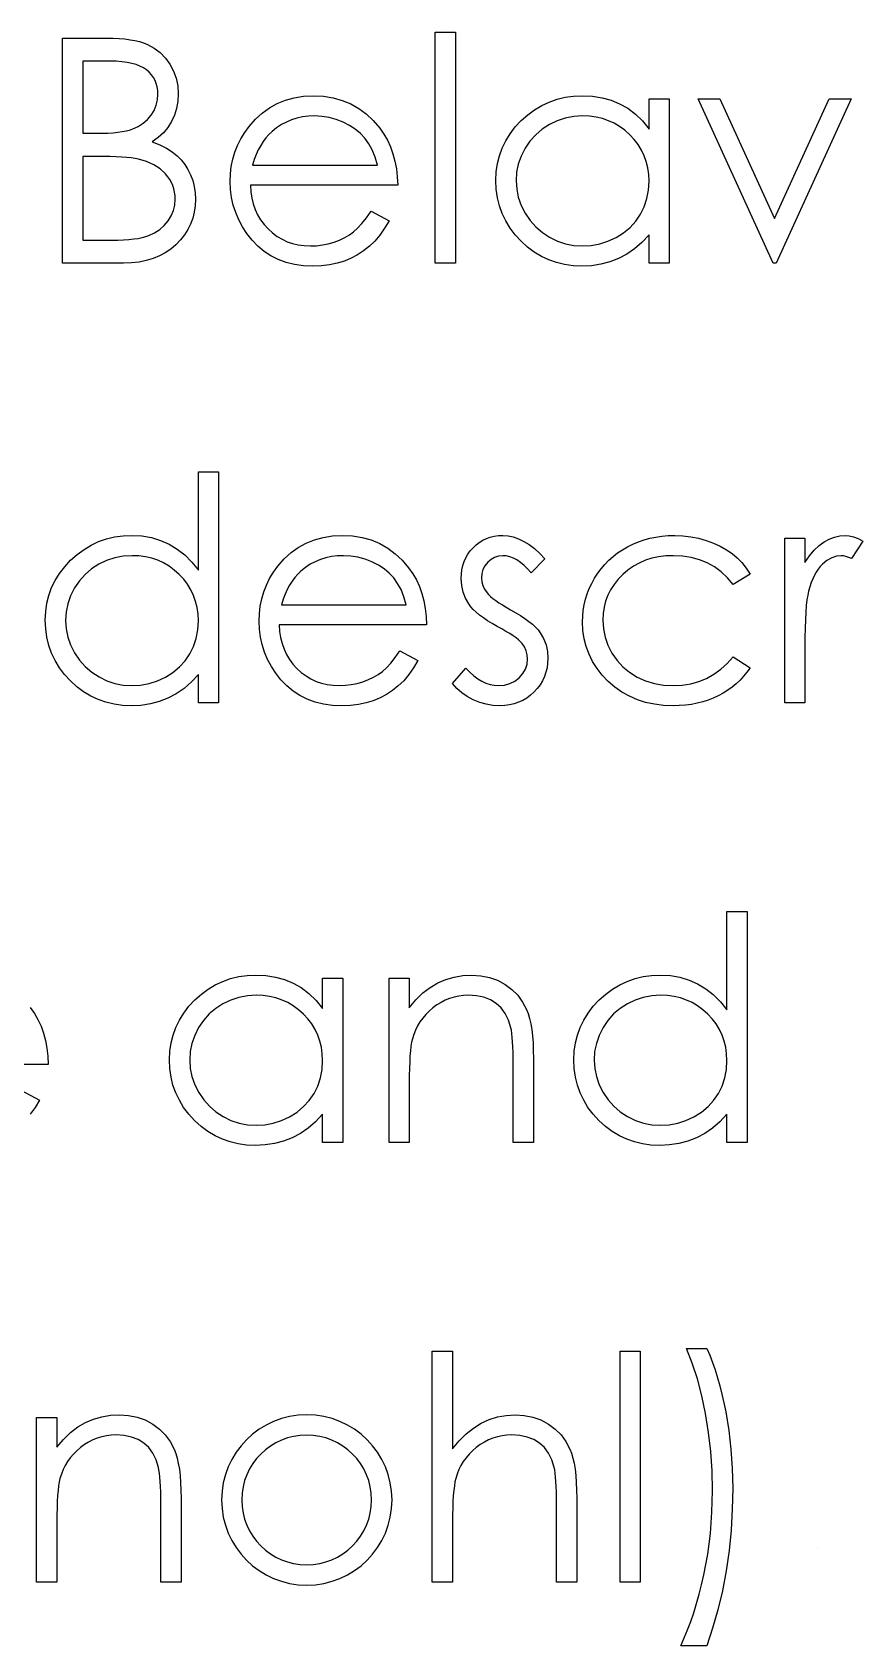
# Model space of a CAD drawing. Header units: millimetres. Extents: x -53 to 240, y 0 to 133.
# Drawn here: x -5.92 to 6.98, y 107.84 to 132.91 of the extents above; entities that cross this region are included whole.
import ezdxf

# ---------------------------------------------------------------- set-up
doc = ezdxf.new("R2010")
doc.units = ezdxf.units.MM

msp = doc.modelspace()

# ---------------------------------------------------------------- linework, layer by layer
at = {"color": 7, "linetype": 'Continuous'}
msp.add_line((6.281, 109.363), (6.281, 109.363), dxfattribs=at)
at = {"color": 7, "linetype": 'Continuous', "flags": 128}
for points in [[(0.335, 132.914), (0.649, 132.914), (0.649, 132.914), (0.649, 129.324), (0.649, 129.324), (0.335, 129.324), (0.335, 129.324), (0.335, 132.914)], [(-5.453, 132.824), (-4.771, 132.824), (-4.771, 132.824), (-4.67, 132.823), (-4.576, 132.818), (-4.488, 132.81), (-4.406, 132.799), (-4.33, 132.785), (-4.259, 132.768), (-4.195, 132.748), (-4.137, 132.724), (-4.032, 132.667), (-3.938, 132.598), (-3.857, 132.514), (-3.787, 132.417), (-3.731, 132.31), (-3.691, 132.199), (-3.666, 132.08), (-3.659, 131.957), (-3.659, 131.957), (-3.665, 131.841), (-3.685, 131.731), (-3.717, 131.626), (-3.762, 131.527), (-3.819, 131.435), (-3.888, 131.351), (-3.97, 131.278), (-4.063, 131.212), (-4.063, 131.212), (-3.945, 131.165), (-3.84, 131.113), (-3.751, 131.057), (-3.676, 130.996), (-3.612, 130.931), (-3.556, 130.86), (-3.506, 130.782), (-3.465, 130.698), (-3.432, 130.608), (-3.408, 130.516), (-3.394, 130.418), (-3.389, 130.318), (-3.389, 130.318), (-3.394, 130.215), (-3.408, 130.117), (-3.432, 130.023), (-3.465, 129.934), (-3.508, 129.847), (-3.56, 129.765), (-3.622, 129.687), (-3.693, 129.612), (-3.772, 129.545), (-3.858, 129.486), (-3.95, 129.437), (-4.048, 129.397), (-4.153, 129.365), (-4.264, 129.343), (-4.382, 129.329), (-4.507, 129.324), (-4.507, 129.324), (-5.453, 129.324), (-5.453, 129.324), (-5.453, 132.824)], [(-5.139, 132.465), (-5.139, 131.344), (-5.139, 131.344), (-4.928, 131.344), (-4.928, 131.344), (-4.836, 131.345), (-4.75, 131.348), (-4.67, 131.353), (-4.595, 131.36), (-4.529, 131.37), (-4.468, 131.382), (-4.413, 131.395), (-4.365, 131.412), (-4.279, 131.45), (-4.203, 131.499), (-4.136, 131.557), (-4.079, 131.625), (-4.032, 131.7), (-3.999, 131.78), (-3.979, 131.863), (-3.973, 131.951), (-3.973, 131.951), (-3.975, 132.009), (-3.984, 132.064), (-3.998, 132.116), (-4.017, 132.165), (-4.042, 132.211), (-4.072, 132.253), (-4.109, 132.292), (-4.15, 132.328), (-4.198, 132.36), (-4.252, 132.388), (-4.312, 132.411), (-4.379, 132.431), (-4.453, 132.446), (-4.533, 132.457), (-4.62, 132.463), (-4.713, 132.465), (-4.713, 132.465), (-5.139, 132.465)], [(-0.662, 130.132), (-0.383, 129.985), (-0.383, 129.985), (-0.452, 129.868), (-0.525, 129.763), (-0.604, 129.669), (-0.688, 129.588), (-0.777, 129.517), (-0.871, 129.455), (-0.971, 129.402), (-1.076, 129.358), (-1.188, 129.324), (-1.306, 129.299), (-1.432, 129.284), (-1.564, 129.279), (-1.564, 129.279), (-1.712, 129.286), (-1.85, 129.305), (-1.981, 129.336), (-2.104, 129.38), (-2.217, 129.437), (-2.323, 129.507), (-2.421, 129.589), (-2.51, 129.683), (-2.59, 129.786), (-2.659, 129.892), (-2.718, 130.001), (-2.765, 130.114), (-2.803, 130.229), (-2.83, 130.348), (-2.845, 130.471), (-2.851, 130.596), (-2.851, 130.596), (-2.846, 130.714), (-2.833, 130.829), (-2.81, 130.94), (-2.777, 131.049), (-2.736, 131.154), (-2.685, 131.256), (-2.625, 131.355), (-2.556, 131.45), (-2.556, 131.45), (-2.459, 131.562), (-2.354, 131.659), (-2.241, 131.74), (-2.12, 131.808), (-1.991, 131.86), (-1.854, 131.897), (-1.709, 131.919), (-1.557, 131.927), (-1.557, 131.927), (-1.4, 131.919), (-1.25, 131.895), (-1.109, 131.856), (-0.977, 131.801), (-0.852, 131.731), (-0.736, 131.644), (-0.627, 131.541), (-0.527, 131.423), (-0.527, 131.423), (-0.462, 131.332), (-0.407, 131.235), (-0.359, 131.132), (-0.321, 131.024), (-0.29, 130.91), (-0.267, 130.791), (-0.254, 130.666), (-0.248, 130.536), (-0.248, 130.536), (-2.537, 130.536), (-2.537, 130.536), (-2.53, 130.435), (-2.516, 130.338), (-2.494, 130.246), (-2.463, 130.159), (-2.425, 130.077), (-2.379, 129.999), (-2.324, 129.927), (-2.262, 129.858), (-2.193, 129.796), (-2.121, 129.742), (-2.045, 129.697), (-1.964, 129.659), (-1.88, 129.631), (-1.792, 129.61), (-1.7, 129.598), (-1.604, 129.594), (-1.604, 129.594), (-1.51, 129.597), (-1.418, 129.608), (-1.327, 129.627), (-1.237, 129.653), (-1.151, 129.685), (-1.071, 129.723), (-0.999, 129.765), (-0.933, 129.812), (-0.87, 129.869), (-0.803, 129.942), (-0.734, 130.029), (-0.662, 130.132)], [(3.97, 131.882), (3.97, 129.324), (3.97, 129.324), (3.656, 129.324), (3.656, 129.324), (3.656, 129.767), (3.656, 129.767), (3.547, 129.649), (3.433, 129.548), (3.311, 129.464), (3.183, 129.397), (3.049, 129.345), (2.91, 129.309), (2.763, 129.286), (2.611, 129.279), (2.611, 129.279), (2.476, 129.286), (2.345, 129.304), (2.22, 129.334), (2.099, 129.376), (1.984, 129.431), (1.873, 129.497), (1.768, 129.576), (1.668, 129.667), (1.576, 129.767), (1.497, 129.871), (1.43, 129.981), (1.375, 130.097), (1.332, 130.218), (1.302, 130.343), (1.284, 130.474), (1.277, 130.61), (1.277, 130.61), (1.284, 130.743), (1.302, 130.872), (1.333, 130.996), (1.376, 131.115), (1.432, 131.229), (1.499, 131.337), (1.579, 131.442), (1.671, 131.541), (1.772, 131.631), (1.879, 131.71), (1.99, 131.776), (2.106, 131.83), (2.227, 131.873), (2.354, 131.903), (2.485, 131.921), (2.621, 131.927), (2.621, 131.927), (2.777, 131.919), (2.926, 131.896), (3.067, 131.857), (3.2, 131.803), (3.325, 131.732), (3.444, 131.642), (3.553, 131.535), (3.656, 131.409), (3.656, 131.409), (3.656, 131.882), (3.656, 131.882), (3.97, 131.882)], [(4.418, 131.882), (4.758, 131.882), (4.758, 131.882), (5.607, 130.02), (5.607, 130.02), (6.456, 131.882), (6.456, 131.882), (6.797, 131.882), (6.797, 131.882), (5.63, 129.324), (5.63, 129.324), (5.585, 129.324), (5.585, 129.324), (4.418, 131.882)], [(-0.562, 130.85), (-0.6, 130.974), (-0.645, 131.085), (-0.698, 131.182), (-0.758, 131.266), (-0.827, 131.341), (-0.907, 131.407), (-0.996, 131.466), (-1.097, 131.517), (-1.203, 131.559), (-1.313, 131.589), (-1.426, 131.607), (-1.541, 131.613), (-1.541, 131.613), (-1.634, 131.609), (-1.726, 131.598), (-1.813, 131.579), (-1.897, 131.553), (-1.978, 131.519), (-2.055, 131.478), (-2.129, 131.429), (-2.2, 131.373), (-2.2, 131.373), (-2.249, 131.327), (-2.294, 131.275), (-2.337, 131.218), (-2.376, 131.156), (-2.413, 131.087), (-2.446, 131.013), (-2.477, 130.935), (-2.504, 130.85), (-2.504, 130.85), (-0.562, 130.85)], [(2.625, 131.613), (2.487, 131.604), (2.356, 131.58), (2.229, 131.538), (2.108, 131.481), (1.996, 131.409), (1.896, 131.322), (1.807, 131.224), (1.731, 131.111), (1.67, 130.99), (1.626, 130.865), (1.6, 130.738), (1.591, 130.607), (1.591, 130.607), (1.601, 130.476), (1.626, 130.349), (1.671, 130.224), (1.732, 130.102), (1.809, 129.988), (1.898, 129.888), (1.999, 129.801), (2.112, 129.727), (2.233, 129.669), (2.358, 129.627), (2.488, 129.602), (2.622, 129.594), (2.622, 129.594), (2.758, 129.602), (2.891, 129.626), (3.019, 129.668), (3.144, 129.726), (3.259, 129.798), (3.362, 129.882), (3.449, 129.978), (3.522, 130.086), (3.58, 130.203), (3.623, 130.328), (3.647, 130.459), (3.656, 130.598), (3.656, 130.598), (3.651, 130.703), (3.637, 130.805), (3.613, 130.903), (3.581, 130.995), (3.539, 131.083), (3.488, 131.168), (3.428, 131.247), (3.358, 131.322), (3.281, 131.39), (3.2, 131.449), (3.115, 131.499), (3.026, 131.54), (2.932, 131.572), (2.834, 131.595), (2.731, 131.609), (2.625, 131.613)], [(-5.139, 130.985), (-5.139, 129.683), (-5.139, 129.683), (-4.692, 129.683), (-4.692, 129.683), (-4.596, 129.685), (-4.507, 129.687), (-4.425, 129.693), (-4.348, 129.702), (-4.28, 129.711), (-4.217, 129.724), (-4.161, 129.739), (-4.112, 129.755), (-4.024, 129.797), (-3.945, 129.849), (-3.876, 129.91), (-3.816, 129.983), (-3.767, 130.062), (-3.732, 130.144), (-3.71, 130.229), (-3.703, 130.318), (-3.703, 130.318), (-3.706, 130.373), (-3.713, 130.427), (-3.725, 130.479), (-3.741, 130.53), (-3.763, 130.577), (-3.79, 130.624), (-3.821, 130.669), (-3.856, 130.712), (-3.94, 130.79), (-4.038, 130.854), (-4.15, 130.905), (-4.276, 130.943), (-4.276, 130.943), (-4.327, 130.953), (-4.388, 130.961), (-4.456, 130.968), (-4.534, 130.974), (-4.62, 130.979), (-4.715, 130.982), (-4.819, 130.984), (-4.931, 130.985), (-4.931, 130.985), (-5.139, 130.985)], [(-3.03, 126.081), (-3.03, 122.491), (-3.03, 122.491), (-3.344, 122.491), (-3.344, 122.491), (-3.344, 122.933), (-3.344, 122.933), (-3.453, 122.816), (-3.567, 122.715), (-3.689, 122.63), (-3.817, 122.563), (-3.951, 122.512), (-4.09, 122.476), (-4.237, 122.453), (-4.389, 122.446), (-4.389, 122.446), (-4.524, 122.452), (-4.655, 122.471), (-4.78, 122.501), (-4.901, 122.543), (-5.016, 122.598), (-5.127, 122.664), (-5.232, 122.743), (-5.332, 122.834), (-5.424, 122.933), (-5.503, 123.038), (-5.57, 123.148), (-5.625, 123.264), (-5.668, 123.384), (-5.698, 123.51), (-5.716, 123.641), (-5.723, 123.777), (-5.723, 123.777), (-5.716, 123.91), (-5.698, 124.039), (-5.667, 124.162), (-5.624, 124.282), (-5.568, 124.395), (-5.501, 124.504), (-5.421, 124.608), (-5.329, 124.707), (-5.228, 124.798), (-5.121, 124.876), (-5.01, 124.943), (-4.894, 124.997), (-4.773, 125.04), (-4.646, 125.07), (-4.515, 125.087), (-4.379, 125.094), (-4.379, 125.094), (-4.223, 125.085), (-4.074, 125.06), (-3.933, 125.017), (-3.8, 124.958), (-3.675, 124.882), (-3.556, 124.79), (-3.447, 124.68), (-3.344, 124.554), (-3.344, 124.554), (-3.344, 126.081), (-3.344, 126.081), (-3.03, 126.081)], [(-0.213, 123.299), (0.066, 123.152), (0.066, 123.152), (-0.003, 123.035), (-0.077, 122.93), (-0.155, 122.836), (-0.239, 122.755), (-0.328, 122.684), (-0.422, 122.622), (-0.522, 122.569), (-0.628, 122.525), (-0.739, 122.49), (-0.858, 122.466), (-0.983, 122.451), (-1.116, 122.446), (-1.116, 122.446), (-1.263, 122.452), (-1.402, 122.471), (-1.532, 122.503), (-1.655, 122.547), (-1.768, 122.604), (-1.874, 122.673), (-1.972, 122.755), (-2.061, 122.85), (-2.141, 122.952), (-2.211, 123.058), (-2.269, 123.168), (-2.317, 123.28), (-2.355, 123.396), (-2.381, 123.515), (-2.397, 123.637), (-2.402, 123.763), (-2.402, 123.763), (-2.397, 123.881), (-2.384, 123.996), (-2.361, 124.107), (-2.329, 124.216), (-2.287, 124.321), (-2.237, 124.423), (-2.176, 124.521), (-2.108, 124.617), (-2.108, 124.617), (-2.01, 124.728), (-1.905, 124.826), (-1.792, 124.907), (-1.671, 124.974), (-1.542, 125.026), (-1.405, 125.064), (-1.261, 125.086), (-1.108, 125.094), (-1.108, 125.094), (-0.951, 125.086), (-0.802, 125.062), (-0.661, 125.023), (-0.528, 124.968), (-0.403, 124.897), (-0.287, 124.81), (-0.178, 124.708), (-0.078, 124.59), (-0.078, 124.59), (-0.013, 124.498), (0.042, 124.402), (0.09, 124.298), (0.128, 124.19), (0.159, 124.077), (0.181, 123.958), (0.195, 123.833), (0.2, 123.703), (0.2, 123.703), (-2.088, 123.703), (-2.088, 123.703), (-2.082, 123.602), (-2.068, 123.505), (-2.045, 123.413), (-2.014, 123.326), (-1.977, 123.244), (-1.93, 123.166), (-1.876, 123.093), (-1.813, 123.025), (-1.745, 122.963), (-1.672, 122.909), (-1.596, 122.863), (-1.515, 122.826), (-1.431, 122.797), (-1.343, 122.777), (-1.251, 122.764), (-1.155, 122.76), (-1.155, 122.76), (-1.061, 122.764), (-0.969, 122.775), (-0.878, 122.794), (-0.788, 122.82), (-0.702, 122.852), (-0.623, 122.89), (-0.551, 122.932), (-0.485, 122.979), (-0.421, 123.036), (-0.354, 123.109), (-0.285, 123.196), (-0.213, 123.299)], [(2.04, 124.73), (1.827, 124.51), (1.827, 124.51), (1.771, 124.573), (1.715, 124.628), (1.659, 124.674), (1.604, 124.712), (1.549, 124.742), (1.494, 124.763), (1.439, 124.775), (1.385, 124.779), (1.385, 124.779), (1.319, 124.773), (1.258, 124.753), (1.202, 124.721), (1.15, 124.676), (1.108, 124.622), (1.077, 124.564), (1.059, 124.502), (1.053, 124.435), (1.053, 124.435), (1.059, 124.375), (1.075, 124.317), (1.102, 124.259), (1.14, 124.203), (1.14, 124.203), (1.164, 124.174), (1.195, 124.145), (1.232, 124.113), (1.275, 124.081), (1.324, 124.047), (1.378, 124.013), (1.439, 123.977), (1.505, 123.939), (1.505, 123.939), (1.586, 123.893), (1.661, 123.848), (1.729, 123.802), (1.79, 123.757), (1.844, 123.712), (1.891, 123.668), (1.932, 123.624), (1.966, 123.581), (1.966, 123.581), (2.018, 123.49), (2.056, 123.394), (2.077, 123.292), (2.085, 123.185), (2.085, 123.185), (2.081, 123.109), (2.072, 123.036), (2.055, 122.966), (2.032, 122.9), (2.001, 122.835), (1.964, 122.774), (1.921, 122.716), (1.87, 122.661), (1.815, 122.61), (1.757, 122.567), (1.695, 122.53), (1.63, 122.5), (1.561, 122.476), (1.489, 122.459), (1.414, 122.45), (1.335, 122.446), (1.335, 122.446), (1.23, 122.452), (1.127, 122.469), (1.026, 122.498), (0.927, 122.538), (0.833, 122.588), (0.749, 122.648), (0.672, 122.716), (0.604, 122.792), (0.604, 122.792), (0.812, 123.029), (0.812, 123.029), (0.873, 122.966), (0.934, 122.912), (0.996, 122.865), (1.059, 122.828), (1.122, 122.798), (1.188, 122.777), (1.253, 122.764), (1.319, 122.76), (1.319, 122.76), (1.41, 122.768), (1.493, 122.791), (1.57, 122.829), (1.639, 122.883), (1.697, 122.947), (1.738, 123.017), (1.762, 123.091), (1.771, 123.172), (1.771, 123.172), (1.765, 123.238), (1.749, 123.301), (1.723, 123.36), (1.685, 123.416), (1.685, 123.416), (1.66, 123.442), (1.629, 123.471), (1.59, 123.502), (1.545, 123.534), (1.493, 123.568), (1.434, 123.603), (1.369, 123.64), (1.297, 123.679), (1.297, 123.679), (1.219, 123.724), (1.148, 123.768), (1.083, 123.812), (1.024, 123.855), (0.972, 123.899), (0.927, 123.942), (0.888, 123.986), (0.856, 124.029), (0.856, 124.029), (0.805, 124.118), (0.768, 124.214), (0.746, 124.315), (0.739, 124.423), (0.739, 124.423), (0.742, 124.493), (0.75, 124.561), (0.765, 124.625), (0.784, 124.687), (0.81, 124.745), (0.842, 124.8), (0.879, 124.853), (0.922, 124.902), (0.97, 124.947), (1.02, 124.986), (1.073, 125.019), (1.129, 125.046), (1.189, 125.067), (1.251, 125.082), (1.317, 125.091), (1.385, 125.094), (1.385, 125.094), (1.467, 125.088), (1.548, 125.071), (1.63, 125.042), (1.712, 125.002), (1.793, 124.951), (1.875, 124.889), (1.958, 124.815), (2.04, 124.73)], [(5.226, 124.494), (4.963, 124.331), (4.963, 124.331), (4.874, 124.436), (4.777, 124.527), (4.672, 124.604), (4.56, 124.667), (4.439, 124.716), (4.311, 124.751), (4.176, 124.772), (4.032, 124.779), (4.032, 124.779), (3.917, 124.775), (3.806, 124.761), (3.701, 124.738), (3.601, 124.707), (3.505, 124.665), (3.415, 124.615), (3.329, 124.556), (3.249, 124.487), (3.176, 124.412), (3.113, 124.333), (3.059, 124.25), (3.015, 124.163), (2.981, 124.073), (2.957, 123.978), (2.942, 123.879), (2.938, 123.777), (2.938, 123.777), (2.947, 123.643), (2.973, 123.513), (3.018, 123.387), (3.081, 123.265), (3.159, 123.152), (3.251, 123.052), (3.355, 122.966), (3.474, 122.893), (3.603, 122.835), (3.739, 122.793), (3.883, 122.769), (4.034, 122.76), (4.034, 122.76), (4.173, 122.767), (4.305, 122.788), (4.431, 122.823), (4.551, 122.872), (4.664, 122.935), (4.77, 123.013), (4.87, 123.104), (4.963, 123.209), (4.963, 123.209), (5.226, 123.036), (5.226, 123.036), (5.178, 122.968), (5.126, 122.904), (5.07, 122.844), (5.011, 122.788), (4.948, 122.735), (4.88, 122.687), (4.808, 122.642), (4.733, 122.601), (4.655, 122.565), (4.573, 122.533), (4.49, 122.506), (4.403, 122.485), (4.314, 122.468), (4.221, 122.456), (4.127, 122.448), (4.029, 122.446), (4.029, 122.446), (3.881, 122.452), (3.739, 122.47), (3.604, 122.499), (3.475, 122.541), (3.352, 122.594), (3.236, 122.659), (3.126, 122.736), (3.023, 122.825), (2.929, 122.923), (2.849, 123.026), (2.78, 123.133), (2.724, 123.246), (2.68, 123.365), (2.649, 123.487), (2.63, 123.616), (2.623, 123.749), (2.623, 123.749), (2.626, 123.839), (2.635, 123.928), (2.649, 124.016), (2.67, 124.101), (2.696, 124.186), (2.729, 124.268), (2.766, 124.349), (2.81, 124.428), (2.859, 124.505), (2.912, 124.576), (2.97, 124.644), (3.032, 124.707), (3.098, 124.766), (3.169, 124.821), (3.245, 124.871), (3.324, 124.918), (3.407, 124.959), (3.492, 124.995), (3.58, 125.025), (3.67, 125.049), (3.763, 125.069), (3.857, 125.082), (3.955, 125.091), (4.055, 125.094), (4.055, 125.094), (4.181, 125.089), (4.305, 125.074), (4.426, 125.05), (4.545, 125.016), (4.659, 124.974), (4.764, 124.926), (4.859, 124.872), (4.946, 124.812), (5.026, 124.746), (5.098, 124.671), (5.166, 124.587), (5.226, 124.494)], [(5.764, 125.049), (6.079, 125.049), (6.079, 125.049), (6.079, 124.672), (6.079, 124.672), (6.15, 124.776), (6.224, 124.864), (6.299, 124.936), (6.376, 124.994), (6.455, 125.037), (6.536, 125.069), (6.618, 125.087), (6.703, 125.094), (6.703, 125.094), (6.768, 125.088), (6.835, 125.072), (6.905, 125.044), (6.976, 125.006), (6.976, 125.006), (6.804, 124.734), (6.804, 124.734), (6.758, 124.753), (6.716, 124.768), (6.677, 124.777), (6.643, 124.779), (6.643, 124.779), (6.568, 124.771), (6.494, 124.746), (6.421, 124.704), (6.35, 124.645), (6.316, 124.609), (6.283, 124.568), (6.254, 124.524), (6.226, 124.474), (6.2, 124.419), (6.176, 124.36), (6.154, 124.296), (6.135, 124.228), (6.135, 124.228), (6.121, 124.167), (6.11, 124.092), (6.1, 124.003), (6.093, 123.9), (6.086, 123.784), (6.082, 123.653), (6.079, 123.509), (6.079, 123.351), (6.079, 123.351), (6.079, 122.491), (6.079, 122.491), (5.764, 122.491), (5.764, 122.491), (5.764, 125.049)], [(-4.375, 124.779), (-4.513, 124.771), (-4.644, 124.746), (-4.771, 124.705), (-4.892, 124.648), (-5.004, 124.575), (-5.104, 124.489), (-5.193, 124.39), (-5.269, 124.277), (-5.33, 124.157), (-5.374, 124.032), (-5.4, 123.904), (-5.409, 123.773), (-5.409, 123.773), (-5.399, 123.643), (-5.374, 123.515), (-5.329, 123.391), (-5.268, 123.269), (-5.191, 123.155), (-5.102, 123.055), (-5.001, 122.968), (-4.888, 122.894), (-4.767, 122.835), (-4.642, 122.794), (-4.512, 122.769), (-4.378, 122.76), (-4.378, 122.76), (-4.242, 122.769), (-4.109, 122.793), (-3.981, 122.835), (-3.856, 122.893), (-3.741, 122.965), (-3.638, 123.049), (-3.551, 123.145), (-3.478, 123.252), (-3.42, 123.369), (-3.377, 123.494), (-3.353, 123.625), (-3.344, 123.764), (-3.344, 123.764), (-3.349, 123.87), (-3.363, 123.972), (-3.387, 124.069), (-3.419, 124.162), (-3.461, 124.25), (-3.512, 124.334), (-3.572, 124.413), (-3.642, 124.488), (-3.719, 124.556), (-3.8, 124.616), (-3.885, 124.666), (-3.974, 124.707), (-4.068, 124.739), (-4.166, 124.761), (-4.269, 124.775), (-4.375, 124.779)], [(-0.114, 124.017), (-0.151, 124.141), (-0.196, 124.251), (-0.249, 124.349), (-0.309, 124.433), (-0.378, 124.507), (-0.458, 124.574), (-0.548, 124.633), (-0.648, 124.684), (-0.755, 124.726), (-0.865, 124.756), (-0.977, 124.774), (-1.092, 124.779), (-1.092, 124.779), (-1.186, 124.776), (-1.277, 124.765), (-1.365, 124.746), (-1.448, 124.72), (-1.529, 124.685), (-1.606, 124.645), (-1.68, 124.596), (-1.751, 124.54), (-1.751, 124.54), (-1.8, 124.493), (-1.845, 124.441), (-1.888, 124.385), (-1.928, 124.322), (-1.964, 124.254), (-1.998, 124.18), (-2.028, 124.101), (-2.055, 124.017), (-2.055, 124.017), (-0.114, 124.017)], [(5.181, 119.247), (5.181, 115.658), (5.181, 115.658), (4.867, 115.658), (4.867, 115.658), (4.867, 116.1), (4.867, 116.1), (4.758, 115.982), (4.644, 115.881), (4.522, 115.797), (4.394, 115.73), (4.261, 115.679), (4.121, 115.642), (3.975, 115.62), (3.822, 115.613), (3.822, 115.613), (3.687, 115.619), (3.557, 115.637), (3.431, 115.667), (3.311, 115.71), (3.196, 115.764), (3.085, 115.831), (2.98, 115.909), (2.879, 116), (2.788, 116.1), (2.708, 116.205), (2.642, 116.315), (2.586, 116.43), (2.544, 116.551), (2.513, 116.676), (2.495, 116.807), (2.489, 116.943), (2.489, 116.943), (2.495, 117.077), (2.513, 117.206), (2.544, 117.329), (2.588, 117.448), (2.643, 117.562), (2.71, 117.671), (2.79, 117.775), (2.883, 117.874), (2.984, 117.964), (3.09, 118.043), (3.201, 118.109), (3.318, 118.163), (3.439, 118.206), (3.565, 118.236), (3.696, 118.254), (3.832, 118.26), (3.832, 118.26), (3.989, 118.252), (4.137, 118.227), (4.278, 118.184), (4.411, 118.125), (4.537, 118.049), (4.655, 117.957), (4.765, 117.847), (4.867, 117.72), (4.867, 117.72), (4.867, 119.247), (4.867, 119.247), (5.181, 119.247)], [(-1.101, 118.215), (-1.101, 115.658), (-1.101, 115.658), (-1.415, 115.658), (-1.415, 115.658), (-1.415, 116.1), (-1.415, 116.1), (-1.524, 115.982), (-1.638, 115.881), (-1.76, 115.797), (-1.888, 115.73), (-2.021, 115.679), (-2.161, 115.642), (-2.308, 115.62), (-2.46, 115.613), (-2.46, 115.613), (-2.595, 115.619), (-2.725, 115.637), (-2.851, 115.667), (-2.971, 115.71), (-3.086, 115.764), (-3.197, 115.831), (-3.302, 115.909), (-3.403, 116), (-3.495, 116.1), (-3.574, 116.205), (-3.64, 116.315), (-3.696, 116.43), (-3.739, 116.551), (-3.769, 116.676), (-3.787, 116.807), (-3.793, 116.943), (-3.793, 116.943), (-3.787, 117.077), (-3.769, 117.206), (-3.738, 117.329), (-3.694, 117.448), (-3.639, 117.562), (-3.572, 117.671), (-3.492, 117.775), (-3.399, 117.874), (-3.298, 117.964), (-3.192, 118.043), (-3.081, 118.109), (-2.964, 118.163), (-2.843, 118.206), (-2.717, 118.236), (-2.586, 118.254), (-2.45, 118.26), (-2.45, 118.26), (-2.294, 118.252), (-2.145, 118.229), (-2.004, 118.19), (-1.871, 118.136), (-1.745, 118.065), (-1.627, 117.976), (-1.517, 117.868), (-1.415, 117.742), (-1.415, 117.742), (-1.415, 118.215), (-1.415, 118.215), (-1.101, 118.215)], [(-0.383, 118.215), (-0.069, 118.215), (-0.069, 118.215), (-0.069, 117.754), (-0.069, 117.754), (0.034, 117.877), (0.142, 117.983), (0.256, 118.07), (0.375, 118.14), (0.499, 118.192), (0.629, 118.23), (0.764, 118.252), (0.904, 118.26), (0.904, 118.26), (1.046, 118.251), (1.179, 118.224), (1.304, 118.179), (1.42, 118.116), (1.526, 118.037), (1.617, 117.946), (1.692, 117.842), (1.753, 117.726), (1.779, 117.661), (1.8, 117.586), (1.819, 117.504), (1.834, 117.413), (1.845, 117.314), (1.854, 117.206), (1.859, 117.089), (1.861, 116.964), (1.861, 116.964), (1.861, 115.658), (1.861, 115.658), (1.547, 115.658), (1.547, 115.658), (1.547, 116.861), (1.547, 116.861), (1.546, 116.965), (1.544, 117.061), (1.542, 117.147), (1.537, 117.225), (1.532, 117.293), (1.526, 117.352), (1.518, 117.402), (1.509, 117.443), (1.509, 117.443), (1.474, 117.56), (1.424, 117.663), (1.361, 117.749), (1.284, 117.82), (1.195, 117.875), (1.092, 117.915), (0.977, 117.938), (0.85, 117.946), (0.85, 117.946), (0.774, 117.943), (0.7, 117.934), (0.628, 117.919), (0.559, 117.898), (0.491, 117.87), (0.425, 117.837), (0.361, 117.797), (0.299, 117.751), (0.241, 117.701), (0.188, 117.648), (0.141, 117.592), (0.098, 117.533), (0.061, 117.471), (0.029, 117.407), (0.001, 117.339), (-0.02, 117.269), (-0.02, 117.269), (-0.032, 117.217), (-0.042, 117.155), (-0.05, 117.084), (-0.057, 117.003), (-0.062, 116.913), (-0.066, 116.812), (-0.068, 116.702), (-0.069, 116.582), (-0.069, 116.582), (-0.069, 115.658), (-0.069, 115.658), (-0.383, 115.658), (-0.383, 115.658), (-0.383, 118.215)], [(-2.446, 117.946), (-2.583, 117.938), (-2.715, 117.913), (-2.841, 117.872), (-2.962, 117.814), (-3.075, 117.742), (-3.175, 117.656), (-3.263, 117.557), (-3.34, 117.444), (-3.401, 117.323), (-3.444, 117.199), (-3.471, 117.071), (-3.479, 116.94), (-3.479, 116.94), (-3.47, 116.81), (-3.444, 116.682), (-3.4, 116.557), (-3.338, 116.435), (-3.261, 116.322), (-3.173, 116.221), (-3.072, 116.134), (-2.959, 116.061), (-2.838, 116.002), (-2.712, 115.961), (-2.582, 115.935), (-2.448, 115.927), (-2.448, 115.927), (-2.312, 115.935), (-2.18, 115.96), (-2.052, 116.001), (-1.927, 116.059), (-1.811, 116.132), (-1.709, 116.216), (-1.622, 116.312), (-1.548, 116.419), (-1.49, 116.536), (-1.448, 116.661), (-1.423, 116.792), (-1.415, 116.931), (-1.415, 116.931), (-1.42, 117.037), (-1.434, 117.138), (-1.457, 117.236), (-1.489, 117.328), (-1.531, 117.417), (-1.583, 117.501), (-1.643, 117.58), (-1.713, 117.655), (-1.789, 117.723), (-1.87, 117.783), (-1.956, 117.833), (-2.045, 117.873), (-2.139, 117.905), (-2.237, 117.928), (-2.339, 117.942), (-2.446, 117.946)], [(3.836, 117.946), (3.699, 117.938), (3.567, 117.913), (3.441, 117.872), (3.32, 117.814), (3.207, 117.742), (3.107, 117.656), (3.019, 117.557), (2.942, 117.444), (2.881, 117.323), (2.838, 117.199), (2.811, 117.071), (2.803, 116.94), (2.803, 116.94), (2.812, 116.81), (2.838, 116.682), (2.882, 116.557), (2.944, 116.435), (3.021, 116.322), (3.109, 116.221), (3.21, 116.134), (3.323, 116.061), (3.444, 116.002), (3.57, 115.961), (3.7, 115.935), (3.834, 115.927), (3.834, 115.927), (3.97, 115.935), (4.102, 115.96), (4.23, 116.001), (4.355, 116.059), (4.471, 116.132), (4.573, 116.216), (4.66, 116.312), (4.734, 116.419), (4.792, 116.536), (4.834, 116.661), (4.859, 116.792), (4.867, 116.931), (4.867, 116.931), (4.862, 117.037), (4.848, 117.138), (4.825, 117.236), (4.793, 117.328), (4.751, 117.417), (4.699, 117.501), (4.639, 117.58), (4.569, 117.655), (4.493, 117.723), (4.412, 117.783), (4.326, 117.833), (4.237, 117.873), (4.143, 117.905), (4.045, 117.928), (3.943, 117.942), (3.836, 117.946)], [(-5.956, 117.757), (-5.892, 117.665), (-5.836, 117.568), (-5.789, 117.465), (-5.75, 117.357), (-5.719, 117.244), (-5.697, 117.124), (-5.683, 117), (-5.678, 116.869), (-5.678, 116.869), (-7.966, 116.869)], [(-6.091, 116.465), (-5.812, 116.319), (-5.812, 116.319), (-5.881, 116.202), (-5.955, 116.097)], [(0.29, 112.414), (0.604, 112.414), (0.604, 112.414), (0.604, 110.899), (0.604, 110.899), (0.708, 111.023), (0.817, 111.13), (0.931, 111.221), (1.05, 111.295), (1.174, 111.353), (1.304, 111.394), (1.438, 111.418), (1.577, 111.427), (1.577, 111.427), (1.719, 111.418), (1.852, 111.391), (1.977, 111.346), (2.093, 111.282), (2.199, 111.204), (2.29, 111.113), (2.365, 111.01), (2.426, 110.894), (2.452, 110.829), (2.473, 110.754), (2.492, 110.672), (2.507, 110.581), (2.518, 110.481), (2.527, 110.373), (2.532, 110.256), (2.534, 110.13), (2.534, 110.13), (2.534, 108.824), (2.534, 108.824), (2.22, 108.824), (2.22, 108.824), (2.22, 110.027), (2.22, 110.027), (2.219, 110.132), (2.218, 110.227), (2.215, 110.313), (2.21, 110.391), (2.206, 110.459), (2.199, 110.518), (2.192, 110.569), (2.183, 110.609), (2.183, 110.609), (2.145, 110.727), (2.095, 110.83), (2.032, 110.916), (1.955, 110.987), (1.866, 111.042), (1.765, 111.081), (1.65, 111.105), (1.522, 111.113), (1.522, 111.113), (1.446, 111.11), (1.373, 111.101), (1.3, 111.085), (1.231, 111.064), (1.163, 111.036), (1.098, 111.003), (1.034, 110.963), (0.972, 110.918), (0.914, 110.867), (0.862, 110.815), (0.814, 110.759), (0.771, 110.7), (0.734, 110.638), (0.702, 110.574), (0.674, 110.506), (0.653, 110.435), (0.653, 110.435), (0.641, 110.384), (0.632, 110.323), (0.623, 110.252), (0.616, 110.171), (0.611, 110.081), (0.607, 109.98), (0.605, 109.87), (0.604, 109.749), (0.604, 109.749), (0.604, 108.824), (0.604, 108.824), (0.29, 108.824), (0.29, 108.824), (0.29, 112.414)], [(3.207, 112.414), (3.521, 112.414), (3.521, 112.414), (3.521, 108.824), (3.521, 108.824), (3.207, 108.824), (3.207, 108.824), (3.207, 112.414)], [(4.553, 107.837), (4.149, 107.837), (4.149, 107.837), (4.204, 107.958), (4.256, 108.084), (4.306, 108.214), (4.352, 108.35), (4.396, 108.491), (4.437, 108.636), (4.474, 108.786), (4.509, 108.941), (4.568, 109.26), (4.609, 109.583), (4.634, 109.912), (4.643, 110.245), (4.643, 110.245), (4.636, 110.553), (4.616, 110.855), (4.582, 111.153), (4.535, 111.444), (4.476, 111.723), (4.407, 111.986), (4.328, 112.231), (4.239, 112.459), (4.239, 112.459), (4.553, 112.459), (4.553, 112.459), (4.599, 112.352), (4.641, 112.24), (4.682, 112.123), (4.721, 112.002), (4.756, 111.876), (4.789, 111.746), (4.82, 111.611), (4.848, 111.47), (4.896, 111.183), (4.929, 110.891), (4.95, 110.591), (4.957, 110.287), (4.957, 110.287), (4.95, 109.959), (4.931, 109.635), (4.899, 109.315), (4.853, 109), (4.796, 108.692), (4.727, 108.395), (4.645, 108.111), (4.553, 107.837)], [(-5.857, 111.382), (-5.543, 111.382), (-5.543, 111.382), (-5.543, 110.921), (-5.543, 110.921), (-5.44, 111.044), (-5.332, 111.15), (-5.219, 111.237), (-5.099, 111.306), (-4.975, 111.359), (-4.846, 111.397), (-4.71, 111.419), (-4.57, 111.427), (-4.57, 111.427), (-4.428, 111.418), (-4.295, 111.391), (-4.17, 111.346), (-4.054, 111.282), (-3.949, 111.204), (-3.858, 111.113), (-3.782, 111.009), (-3.721, 110.893), (-3.696, 110.827), (-3.674, 110.753), (-3.656, 110.671), (-3.64, 110.58), (-3.629, 110.48), (-3.621, 110.372), (-3.615, 110.255), (-3.614, 110.13), (-3.614, 110.13), (-3.614, 108.824), (-3.614, 108.824), (-3.928, 108.824), (-3.928, 108.824), (-3.928, 110.027), (-3.928, 110.027), (-3.929, 110.132), (-3.93, 110.227), (-3.933, 110.313), (-3.937, 110.391), (-3.943, 110.459), (-3.949, 110.518), (-3.957, 110.569), (-3.965, 110.609), (-3.965, 110.609), (-4.001, 110.727), (-4.051, 110.83), (-4.114, 110.916), (-4.19, 110.987), (-4.28, 111.042), (-4.382, 111.081), (-4.497, 111.105), (-4.625, 111.113), (-4.625, 111.113), (-4.7, 111.11), (-4.774, 111.101), (-4.846, 111.085), (-4.916, 111.064), (-4.984, 111.036), (-5.05, 111.003), (-5.113, 110.963), (-5.175, 110.918), (-5.233, 110.867), (-5.286, 110.815), (-5.334, 110.759), (-5.376, 110.7), (-5.414, 110.638), (-5.446, 110.574), (-5.473, 110.506), (-5.495, 110.435), (-5.495, 110.435), (-5.506, 110.384), (-5.516, 110.322), (-5.524, 110.251), (-5.531, 110.17), (-5.536, 110.079), (-5.54, 109.979), (-5.543, 109.869), (-5.543, 109.749), (-5.543, 109.749), (-5.543, 108.824), (-5.543, 108.824), (-5.857, 108.824), (-5.857, 108.824), (-5.857, 111.382)]]:
    msp.add_lwpolyline(points, dxfattribs=at)
at = {"color": 7, "linetype": 'Continuous'}
for centre, radius, start, end in [((-1.66, 110.103), 1.324, 90.0000166875, 89.999983296), ((-1.662, 110.103), 1.009, 90.0000125788, 89.9999874194)]:
    msp.add_arc(centre, radius, start, end, dxfattribs=at)

doc.saveas('drawing.dxf')
